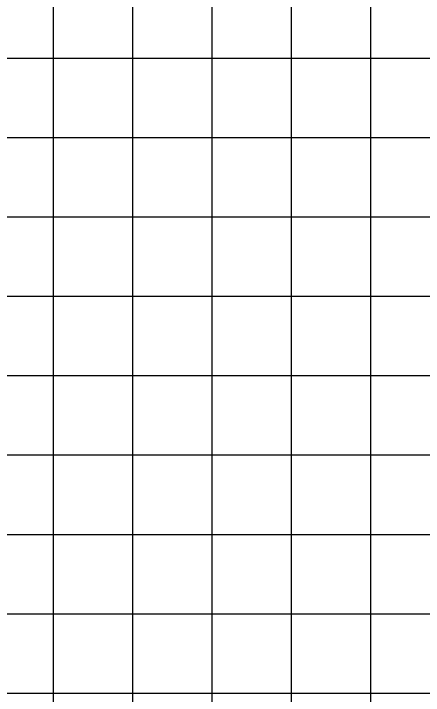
# Model space of a CAD drawing. Header units: millimetres. Extents: x -3207095 to 15275363, y 3702017 to 4798027.
# Drawn here: x 705518.83 to 705538.2, y 4470264.01 to 4470296.22 of the extents above; entities that cross this region are included whole.
import ezdxf

# ---------------------------------------------------------------- set-up
doc = ezdxf.new("R2010")
doc.units = ezdxf.units.MM
doc.layers.add('a_seramik', color=241, linetype='Continuous')

msp = doc.modelspace()

# ---------------------------------------------------------------- linework, layer by layer
at = {"layer": 'a_seramik', "color": 253}
for p, q in [((705520.697, 4470361.615), (705520.697, 4469986.615)), ((705524.447, 4470361.615), (705524.447, 4469986.615)), ((705528.197, 4470361.615), (705528.197, 4469986.615)), ((705531.947, 4470361.615), (705531.947, 4469986.615)), ((705535.697, 4470361.615), (705535.697, 4469986.615)), ((705483.197, 4470294.115), (705542.933, 4470294.115)), ((705483.197, 4470290.365), (705616.397, 4470290.365)), ((705483.197, 4470286.615), (705616.397, 4470286.615)), ((705483.197, 4470282.865), (705616.397, 4470282.865)), ((705483.197, 4470279.115), (705616.397, 4470279.115)), ((705483.197, 4470275.365), (705616.397, 4470275.365)), ((705483.197, 4470271.615), (705616.397, 4470271.615)), ((705483.197, 4470267.865), (705616.397, 4470267.865)), ((705483.197, 4470264.115), (705548.288, 4470264.115))]:
    msp.add_line(p, q, dxfattribs=at)

doc.saveas('drawing.dxf')
